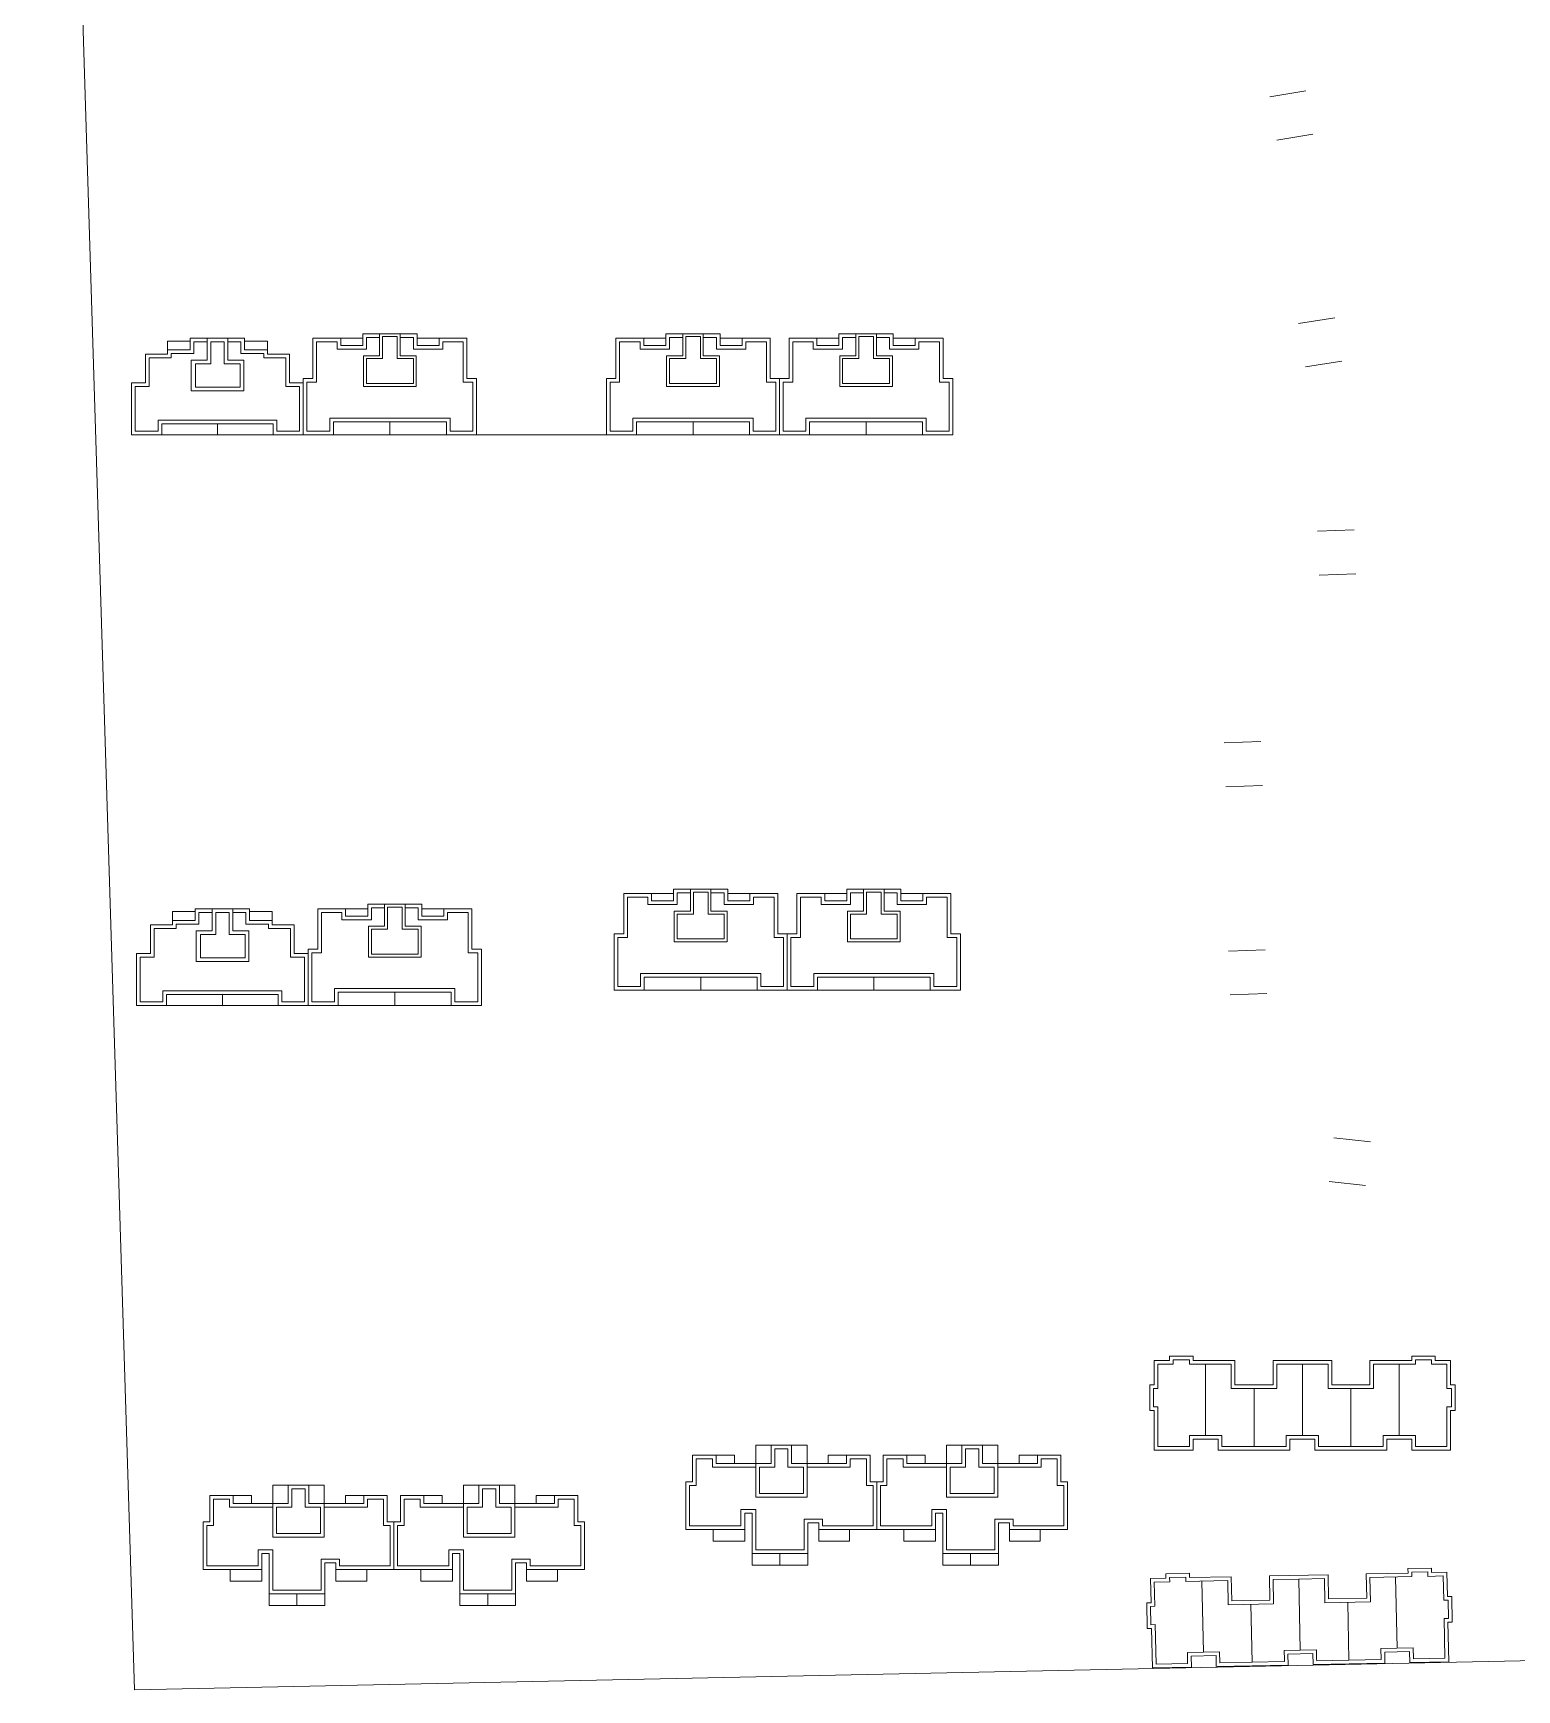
# Model space of a CAD drawing. Extents: x 188590 to 251590, y -4075 to 40422.
# Drawn here: x 191899 to 194326, y 2847 to 5558 of the extents above; entities that cross this region are included whole.
import ezdxf

# ---------------------------------------------------------------- set-up
doc = ezdxf.new("R2010")
doc.units = 0
doc.header["$LTSCALE"] = 1000
doc.header["$MEASUREMENT"] = 0
doc.layers.add('140', color=2, linetype='Continuous', lineweight=5)

msp = doc.modelspace()

# ---------------------------------------------------------------- linework, layer by layer
at = {"layer": '140', "color": 7}
for p, q in [((191899.3, 8214), (192065.1, 2847.3)), ((193981.3, 5463.7), (193922.1, 5454.1)), ((193992.8, 5392.7), (193933.6, 5383)), ((194028.5, 5092.5), (193969.3, 5082.9)), ((192119.2, 5039.9), (192119.2, 5054.3)), ((192119.2, 5054.3), (192156.4, 5054.3)), ((192156.4, 5059.1), (192156.4, 5039.9)), ((192245.2, 5059.1), (192156.4, 5059.1)), ((192184, 5053.1), (192162.4, 5053.1)), ((192162.4, 5053.1), (192162.4, 5033.9)), ((192184, 5059.1), (192184, 5024.3)), ((192190, 5053.1), (192190, 5017.1)), ((192211.6, 5053.1), (192190, 5053.1)), ((192211.6, 5017.1), (192211.6, 5053.1)), ((192217.6, 5023.1), (192217.6, 5059.1)), ((192239.2, 5053.1), (192217.6, 5053.1)), ((192239.2, 5033.9), (192239.2, 5053.1)), ((192245.2, 5039.9), (192245.2, 5059.1)), ((192282.4, 5054.3), (192245.2, 5054.3)), ((192282.4, 5039.9), (192282.4, 5054.3)), ((192356.8, 4993.1), (192356.8, 5059.1)), ((192356.8, 5059.1), (192402.4, 5059.1)), ((192362.8, 4987.1), (192362.8, 5053.1)), ((192362.8, 5053.1), (192396.4, 5053.1)), ((192396.4, 5053.1), (192396.4, 5041.1)), ((192400, 5059.1), (192402.4, 5059.1)), ((192402.4, 5059.1), (192402.4, 5047.1)), ((192402.4, 5059.1), (192438.4, 5059.1)), ((192402.4, 5047.1), (192438.4, 5047.1)), ((192438.4, 5047.1), (192438.4, 5066.3)), ((192438.4, 5066.3), (192527.2, 5066.3)), ((192444.4, 5041.1), (192444.4, 5060.3)), ((192444.4, 5060.3), (192466, 5060.3)), ((192466, 5066.3), (192466, 5030.3)), ((192470.8, 5061.5), (192470.8, 5025.5)), ((192494.8, 5061.5), (192470.8, 5061.5)), ((192494.8, 5025.5), (192494.8, 5061.5)), ((192499.6, 5030.3), (192499.6, 5066.3)), ((192499.6, 5060.3), (192521.2, 5060.3)), ((192521.2, 5060.3), (192521.2, 5041.1)), ((192527.2, 5066.3), (192527.2, 5047.1)), ((192563.2, 5059.1), (192527.2, 5059.1)), ((192527.2, 5047.1), (192563.2, 5047.1)), ((192563.2, 5047.1), (192563.2, 5059.1)), ((192563.2, 5059.1), (192608.8, 5059.1)), ((192569.2, 5041.1), (192569.2, 5053.1)), ((192569.2, 5053.1), (192602.8, 5053.1)), ((192602.8, 5053.1), (192602.8, 4987.1)), ((192608.8, 5059.1), (192608.8, 4993.1)), ((192852.7, 4993.1), (192852.7, 5059.1)), ((192852.7, 5059.1), (192898.3, 5059.1)), ((192858.7, 4987.1), (192858.7, 5053.1)), ((192858.7, 5053.1), (192892.3, 5053.1)), ((192892.3, 5053.1), (192892.3, 5041.1)), ((192895.9, 5059.1), (192898.3, 5059.1)), ((192898.3, 5059.1), (192898.3, 5047.1)), ((192898.3, 5059.1), (192934.3, 5059.1)), ((192898.3, 5047.1), (192934.3, 5047.1)), ((192934.3, 5047.1), (192934.3, 5066.3)), ((192934.3, 5066.3), (193023.1, 5066.3)), ((192940.3, 5041.1), (192940.3, 5060.3)), ((192940.3, 5060.3), (192961.9, 5060.3)), ((192961.9, 5066.3), (192961.9, 5030.3)), ((192966.7, 5061.5), (192966.7, 5025.5)), ((192990.7, 5061.5), (192966.7, 5061.5)), ((192990.7, 5025.5), (192990.7, 5061.5)), ((192995.5, 5030.3), (192995.5, 5066.3)), ((192995.5, 5060.3), (193017.1, 5060.3)), ((193017.1, 5060.3), (193017.1, 5041.1)), ((193023.1, 5066.3), (193023.1, 5047.1)), ((193059.1, 5059.1), (193023.1, 5059.1)), ((193023.1, 5047.1), (193059.1, 5047.1)), ((193059.1, 5047.1), (193059.1, 5059.1)), ((193059.1, 5059.1), (193104.7, 5059.1)), ((193065.1, 5041.1), (193065.1, 5053.1)), ((193065.1, 5053.1), (193098.7, 5053.1)), ((193098.7, 5053.1), (193098.7, 4987.1)), ((193104.7, 5059.1), (193104.7, 4993.1)), ((193135.9, 4993.1), (193135.9, 5059.1)), ((193135.9, 5059.1), (193181.5, 5059.1)), ((193141.9, 4987.1), (193141.9, 5053.1)), ((193141.9, 5053.1), (193175.5, 5053.1)), ((193175.5, 5053.1), (193175.5, 5041.1)), ((193179.1, 5059.1), (193181.5, 5059.1)), ((193181.5, 5059.1), (193181.5, 5047.1)), ((193181.5, 5059.1), (193217.5, 5059.1)), ((193181.5, 5047.1), (193217.5, 5047.1)), ((193217.5, 5047.1), (193217.5, 5066.3)), ((193217.5, 5066.3), (193306.3, 5066.3)), ((193223.5, 5041.1), (193223.5, 5060.3)), ((193223.5, 5060.3), (193245.1, 5060.3)), ((193245.1, 5066.3), (193245.1, 5030.3)), ((193249.9, 5061.5), (193249.9, 5025.5)), ((193273.9, 5061.5), (193249.9, 5061.5)), ((193273.9, 5025.5), (193273.9, 5061.5)), ((193278.7, 5030.3), (193278.7, 5066.3)), ((193278.7, 5060.3), (193300.3, 5060.3)), ((193300.3, 5060.3), (193300.3, 5041.1)), ((193306.3, 5066.3), (193306.3, 5047.1)), ((193342.3, 5059.1), (193306.3, 5059.1)), ((193306.3, 5047.1), (193342.3, 5047.1)), ((193342.3, 5047.1), (193342.3, 5059.1)), ((193342.3, 5059.1), (193387.9, 5059.1)), ((193348.3, 5041.1), (193348.3, 5053.1)), ((193348.3, 5053.1), (193381.9, 5053.1)), ((193381.9, 5053.1), (193381.9, 4987.1)), ((193387.9, 5059.1), (193387.9, 4993.1)), ((192119.2, 5032.7), (192083.2, 5032.7)), ((192083.2, 5032.7), (192083.2, 4985.9)), ((192125.2, 5026.7), (192089.2, 5026.7)), ((192089.2, 5026.7), (192089.2, 4979.9)), ((192156.4, 5039.9), (192119.2, 5039.9)), ((192119.2, 5039.9), (192119.2, 5032.7)), ((192162.4, 5033.9), (192125.2, 5033.9)), ((192125.2, 5033.9), (192125.2, 5026.7)), ((192158.8, 5023.1), (192157.6, 5023.1)), ((192157.6, 5023.1), (192157.6, 4973.9)), ((192184, 5023.1), (192158.8, 5023.1)), ((192190, 5017.1), (192164.8, 5017.1)), ((192164.8, 5017.1), (192164.8, 4978.7)), ((192184, 5024.3), (192184, 5023.1)), ((192238, 5017.1), (192211.6, 5017.1)), ((192218.8, 5023.1), (192217.6, 5023.1)), ((192244, 5023.1), (192218.8, 5023.1)), ((192238, 4978.7), (192238, 5017.1)), ((192276.4, 5033.9), (192239.2, 5033.9)), ((192244, 5021.9), (192244, 5023.1)), ((192244, 4972.7), (192244, 5021.9)), ((192282.4, 5039.9), (192245.2, 5039.9)), ((192276.4, 5026.7), (192276.4, 5033.9)), ((192312.4, 5026.7), (192276.4, 5026.7)), ((192282.4, 5032.7), (192282.4, 5039.9)), ((192318.4, 5032.7), (192282.4, 5032.7)), ((192312.4, 4979.9), (192312.4, 5026.7)), ((192318.4, 4985.9), (192318.4, 5032.7)), ((192396.4, 5041.1), (192444.4, 5041.1)), ((192466, 5030.3), (192439.6, 5030.3)), ((192439.6, 5030.3), (192439.6, 4979.9)), ((192470.8, 5025.5), (192444.4, 5025.5)), ((192444.4, 5025.5), (192444.4, 4984.7)), ((192521.2, 5025.5), (192494.8, 5025.5)), ((192526, 5030.3), (192499.6, 5030.3)), ((192521.2, 5041.1), (192569.2, 5041.1)), ((192521.2, 4984.7), (192521.2, 5025.5)), ((192526, 4979.9), (192526, 5030.3)), ((192892.3, 5041.1), (192940.3, 5041.1)), ((192961.9, 5030.3), (192935.5, 5030.3)), ((192935.5, 5030.3), (192935.5, 4979.9)), ((192966.7, 5025.5), (192940.3, 5025.5)), ((192940.3, 5025.5), (192940.3, 4984.7)), ((193017.1, 5025.5), (192990.7, 5025.5)), ((193021.9, 5030.3), (192995.5, 5030.3)), ((193017.1, 5041.1), (193065.1, 5041.1)), ((193017.1, 4984.7), (193017.1, 5025.5)), ((193021.9, 4979.9), (193021.9, 5030.3)), ((193175.5, 5041.1), (193223.5, 5041.1)), ((193245.1, 5030.3), (193218.7, 5030.3)), ((193218.7, 5030.3), (193218.7, 4979.9)), ((193249.9, 5025.5), (193223.5, 5025.5)), ((193223.5, 5025.5), (193223.5, 4984.7)), ((193300.3, 5025.5), (193273.9, 5025.5)), ((193305.1, 5030.3), (193278.7, 5030.3)), ((193300.3, 5041.1), (193348.3, 5041.1)), ((193300.3, 4984.7), (193300.3, 5025.5)), ((193305.1, 4979.9), (193305.1, 5030.3)), ((194040.1, 5021.4), (193980.8, 5011.8)), ((192341.2, 4900.7), (192341.2, 4993.1)), ((192341.2, 4993.1), (192356.8, 4993.1)), ((192608.8, 4993.1), (192624.4, 4993.1)), ((192624.4, 4993.1), (192624.4, 4900.7)), ((192837.1, 4900.7), (192837.1, 4993.1)), ((192837.1, 4993.1), (192852.7, 4993.1)), ((193104.7, 4993.1), (193120.3, 4993.1)), ((193120.3, 4900.7), (193120.3, 4993.1)), ((193120.3, 4993.1), (193135.9, 4993.1)), ((193120.3, 4993.1), (193120.3, 4900.7)), ((193387.9, 4993.1), (193403.5, 4993.1)), ((193403.5, 4993.1), (193403.5, 4900.7)), ((192083.2, 4985.9), (192060.4, 4985.9)), ((192060.4, 4985.9), (192060.4, 4900.7)), ((192089.2, 4979.9), (192066.4, 4979.9)), ((192066.4, 4979.9), (192066.4, 4906.7)), ((192157.6, 4973.9), (192157.6, 4972.7)), ((192157.6, 4972.7), (192242.8, 4972.7)), ((192164.8, 4978.7), (192238, 4978.7)), ((192242.8, 4972.7), (192244, 4972.7)), ((192335.2, 4979.9), (192312.4, 4979.9)), ((192341.2, 4985.9), (192318.4, 4985.9)), ((192335.2, 4906.7), (192335.2, 4979.9)), ((192341.2, 4900.7), (192341.2, 4985.9)), ((192347.2, 4906.7), (192347.2, 4987.1)), ((192347.2, 4987.1), (192362.8, 4987.1)), ((192439.6, 4981.1), (192439.6, 4979.9)), ((192439.6, 4979.9), (192526, 4979.9)), ((192444.4, 4984.7), (192521.2, 4984.7)), ((192524.8, 4979.9), (192526, 4979.9)), ((192602.8, 4987.1), (192618.4, 4987.1)), ((192618.4, 4987.1), (192618.4, 4906.7)), ((192843.1, 4906.7), (192843.1, 4987.1)), ((192843.1, 4987.1), (192858.7, 4987.1)), ((192935.5, 4981.1), (192935.5, 4979.9)), ((192935.5, 4979.9), (193021.9, 4979.9)), ((192940.3, 4984.7), (193017.1, 4984.7)), ((193020.7, 4979.9), (193021.9, 4979.9)), ((193098.7, 4987.1), (193114.3, 4987.1)), ((193114.3, 4987.1), (193114.3, 4906.7)), ((193126.3, 4906.7), (193126.3, 4987.1)), ((193126.3, 4987.1), (193141.9, 4987.1)), ((193218.7, 4981.1), (193218.7, 4979.9)), ((193218.7, 4979.9), (193305.1, 4979.9)), ((193223.5, 4984.7), (193300.3, 4984.7)), ((193303.9, 4979.9), (193305.1, 4979.9)), ((193381.9, 4987.1), (193397.5, 4987.1)), ((193397.5, 4987.1), (193397.5, 4906.7)), ((192066.4, 4906.7), (192103.6, 4906.7)), ((192103.6, 4906.7), (192103.6, 4924.7)), ((192103.6, 4924.7), (192298, 4924.7)), ((192109.6, 4900.7), (192109.6, 4918.7)), ((192109.6, 4918.7), (192292, 4918.7)), ((192200.8, 4918.7), (192200.8, 4900.7)), ((192292, 4918.7), (192292, 4900.7)), ((192298, 4924.7), (192298, 4906.7)), ((192298, 4906.7), (192335.2, 4906.7)), ((192384.4, 4906.7), (192347.2, 4906.7)), ((192482.8, 4928.3), (192384.4, 4928.3)), ((192384.4, 4928.3), (192384.4, 4906.7)), ((192482.8, 4922.3), (192390.4, 4922.3)), ((192390.4, 4922.3), (192390.4, 4900.7)), ((192581.2, 4928.3), (192482.8, 4928.3)), ((192575.2, 4922.3), (192482.8, 4922.3)), ((192482.8, 4922.3), (192482.8, 4900.7)), ((192575.2, 4900.7), (192575.2, 4922.3)), ((192581.2, 4906.7), (192581.2, 4928.3)), ((192618.4, 4906.7), (192581.2, 4906.7)), ((192880.3, 4906.7), (192843.1, 4906.7)), ((192978.7, 4928.3), (192880.3, 4928.3)), ((192880.3, 4928.3), (192880.3, 4906.7)), ((192978.7, 4922.3), (192886.3, 4922.3)), ((192886.3, 4922.3), (192886.3, 4900.7)), ((193077.1, 4928.3), (192978.7, 4928.3)), ((193071.1, 4922.3), (192978.7, 4922.3)), ((192978.7, 4922.3), (192978.7, 4900.7)), ((193071.1, 4900.7), (193071.1, 4922.3)), ((193077.1, 4906.7), (193077.1, 4928.3)), ((193114.3, 4906.7), (193077.1, 4906.7)), ((193163.5, 4906.7), (193126.3, 4906.7)), ((193261.9, 4928.3), (193163.5, 4928.3)), ((193163.5, 4928.3), (193163.5, 4906.7)), ((193261.9, 4922.3), (193169.5, 4922.3)), ((193169.5, 4922.3), (193169.5, 4900.7)), ((193360.3, 4928.3), (193261.9, 4928.3)), ((193354.3, 4922.3), (193261.9, 4922.3)), ((193261.9, 4922.3), (193261.9, 4900.7)), ((193354.3, 4900.7), (193354.3, 4922.3)), ((193360.3, 4906.7), (193360.3, 4928.3)), ((193397.5, 4906.7), (193360.3, 4906.7)), ((192060.4, 4900.7), (192109.6, 4900.7)), ((192109.6, 4900.7), (192292, 4900.7)), ((192292, 4900.7), (192341.2, 4900.7)), ((192390.4, 4900.7), (192341.2, 4900.7)), ((192482.8, 4900.7), (192390.4, 4900.7)), ((192482.8, 4900.7), (192575.2, 4900.7)), ((192624.4, 4900.7), (192575.2, 4900.7)), ((192624.4, 4900.7), (193382.7, 4900.7)), ((192886.3, 4900.7), (192837.1, 4900.7)), ((192978.7, 4900.7), (192886.3, 4900.7)), ((192978.7, 4900.7), (193071.1, 4900.7)), ((193120.3, 4900.7), (193071.1, 4900.7)), ((193169.5, 4900.7), (193120.3, 4900.7)), ((193261.9, 4900.7), (193169.5, 4900.7)), ((193261.9, 4900.7), (193354.3, 4900.7)), ((193403.5, 4900.7), (193354.3, 4900.7)), ((194060.4, 4745.6), (194000.5, 4743.4)), ((194063.1, 4673.6), (194003.1, 4671.4)), ((193907.8, 4399.2), (193847.8, 4397)), ((193910.4, 4327.3), (193850.5, 4325.1)), ((192865.3, 4084.3), (192865.3, 4150.3)), ((192865.3, 4150.3), (192910.9, 4150.3)), ((192908.5, 4150.3), (192910.9, 4150.3)), ((192910.9, 4150.3), (192910.9, 4138.3)), ((192910.9, 4150.3), (192946.9, 4150.3)), ((192946.9, 4138.3), (192946.9, 4157.5)), ((192946.9, 4157.5), (193035.7, 4157.5)), ((192952.9, 4132.3), (192952.9, 4151.5)), ((192952.9, 4151.5), (192974.5, 4151.5)), ((192974.5, 4157.5), (192974.5, 4121.5)), ((192979.3, 4152.7), (192979.3, 4116.7)), ((193003.3, 4152.7), (192979.3, 4152.7)), ((193003.3, 4116.7), (193003.3, 4152.7)), ((193008.1, 4121.5), (193008.1, 4157.5)), ((193008.1, 4151.5), (193029.7, 4151.5)), ((193029.7, 4151.5), (193029.7, 4132.3)), ((193035.7, 4157.5), (193035.7, 4138.3)), ((193071.7, 4150.3), (193035.7, 4150.3)), ((193071.7, 4138.3), (193071.7, 4150.3)), ((193071.7, 4150.3), (193117.3, 4150.3)), ((193117.3, 4150.3), (193117.3, 4084.3)), ((193148.5, 4084.3), (193148.5, 4150.3)), ((193148.5, 4150.3), (193194.1, 4150.3)), ((193191.7, 4150.3), (193194.1, 4150.3)), ((193194.1, 4150.3), (193194.1, 4138.3)), ((193194.1, 4150.3), (193230.1, 4150.3)), ((193230.1, 4138.3), (193230.1, 4157.5)), ((193230.1, 4157.5), (193318.9, 4157.5)), ((193236.1, 4132.3), (193236.1, 4151.5)), ((193236.1, 4151.5), (193257.7, 4151.5)), ((193257.7, 4157.5), (193257.7, 4121.5)), ((193262.5, 4152.7), (193262.5, 4116.7)), ((193286.5, 4152.7), (193262.5, 4152.7)), ((193286.5, 4116.7), (193286.5, 4152.7)), ((193291.3, 4121.5), (193291.3, 4157.5)), ((193291.3, 4151.5), (193312.9, 4151.5)), ((193312.9, 4151.5), (193312.9, 4132.3)), ((193318.9, 4157.5), (193318.9, 4138.3)), ((193354.9, 4150.3), (193318.9, 4150.3)), ((193354.9, 4138.3), (193354.9, 4150.3)), ((193354.9, 4150.3), (193400.5, 4150.3)), ((193400.5, 4150.3), (193400.5, 4084.3)), ((192127.3, 4106.3), (192127.3, 4120.7)), ((192127.3, 4120.7), (192164.5, 4120.7)), ((192164.5, 4125.5), (192164.5, 4106.3)), ((192253.3, 4125.5), (192164.5, 4125.5)), ((192192.1, 4125.5), (192192.1, 4090.7)), ((192225.7, 4089.5), (192225.7, 4125.5)), ((192253.3, 4106.3), (192253.3, 4125.5)), ((192290.5, 4120.7), (192253.3, 4120.7)), ((192290.5, 4106.3), (192290.5, 4120.7)), ((192364.9, 4059.5), (192364.9, 4125.5)), ((192364.9, 4125.5), (192410.5, 4125.5)), ((192408.1, 4125.5), (192410.5, 4125.5)), ((192410.5, 4125.5), (192410.5, 4113.5)), ((192410.5, 4125.5), (192446.5, 4125.5)), ((192446.5, 4113.5), (192446.5, 4132.7)), ((192446.5, 4132.7), (192535.3, 4132.7)), ((192452.5, 4107.5), (192452.5, 4126.7)), ((192452.5, 4126.7), (192474.1, 4126.7)), ((192474.1, 4132.7), (192474.1, 4096.7)), ((192478.9, 4127.9), (192478.9, 4091.9)), ((192502.9, 4127.9), (192478.9, 4127.9)), ((192502.9, 4091.9), (192502.9, 4127.9)), ((192507.7, 4096.7), (192507.7, 4132.7)), ((192507.7, 4126.7), (192529.3, 4126.7)), ((192529.3, 4126.7), (192529.3, 4107.5)), ((192535.3, 4132.7), (192535.3, 4113.5)), ((192571.3, 4125.5), (192535.3, 4125.5)), ((192571.3, 4113.5), (192571.3, 4125.5)), ((192571.3, 4125.5), (192616.9, 4125.5)), ((192616.9, 4125.5), (192616.9, 4059.5)), ((192871.3, 4078.3), (192871.3, 4144.3)), ((192871.3, 4144.3), (192904.9, 4144.3)), ((192904.9, 4144.3), (192904.9, 4132.3)), ((192904.9, 4132.3), (192952.9, 4132.3)), ((192910.9, 4138.3), (192946.9, 4138.3)), ((192974.5, 4121.5), (192948.1, 4121.5)), ((192948.1, 4121.5), (192948.1, 4071.1)), ((193034.5, 4121.5), (193008.1, 4121.5)), ((193029.7, 4132.3), (193077.7, 4132.3)), ((193034.5, 4071.1), (193034.5, 4121.5)), ((193035.7, 4138.3), (193071.7, 4138.3)), ((193077.7, 4132.3), (193077.7, 4144.3)), ((193077.7, 4144.3), (193111.3, 4144.3)), ((193111.3, 4144.3), (193111.3, 4078.3)), ((193154.5, 4078.3), (193154.5, 4144.3)), ((193154.5, 4144.3), (193188.1, 4144.3)), ((193188.1, 4144.3), (193188.1, 4132.3)), ((193188.1, 4132.3), (193236.1, 4132.3)), ((193194.1, 4138.3), (193230.1, 4138.3)), ((193257.7, 4121.5), (193231.3, 4121.5)), ((193231.3, 4121.5), (193231.3, 4071.1)), ((193317.7, 4121.5), (193291.3, 4121.5)), ((193312.9, 4132.3), (193360.9, 4132.3)), ((193317.7, 4071.1), (193317.7, 4121.5)), ((193318.9, 4138.3), (193354.9, 4138.3)), ((193360.9, 4132.3), (193360.9, 4144.3)), ((193360.9, 4144.3), (193394.5, 4144.3)), ((193394.5, 4144.3), (193394.5, 4078.3)), ((192127.3, 4099.1), (192091.3, 4099.1)), ((192091.3, 4099.1), (192091.3, 4052.3)), ((192164.5, 4106.3), (192127.3, 4106.3)), ((192127.3, 4106.3), (192127.3, 4099.1)), ((192170.5, 4100.3), (192133.3, 4100.3)), ((192133.3, 4100.3), (192133.3, 4093.1)), ((192192.1, 4119.5), (192170.5, 4119.5)), ((192170.5, 4119.5), (192170.5, 4100.3)), ((192198.1, 4119.5), (192198.1, 4083.5)), ((192219.7, 4119.5), (192198.1, 4119.5)), ((192219.7, 4083.5), (192219.7, 4119.5)), ((192247.3, 4119.5), (192225.7, 4119.5)), ((192247.3, 4100.3), (192247.3, 4119.5)), ((192284.5, 4100.3), (192247.3, 4100.3)), ((192290.5, 4106.3), (192253.3, 4106.3)), ((192284.5, 4093.1), (192284.5, 4100.3)), ((192290.5, 4099.1), (192290.5, 4106.3)), ((192326.5, 4099.1), (192290.5, 4099.1)), ((192326.5, 4052.3), (192326.5, 4099.1)), ((192370.9, 4053.5), (192370.9, 4119.5)), ((192370.9, 4119.5), (192404.5, 4119.5)), ((192404.5, 4119.5), (192404.5, 4107.5)), ((192404.5, 4107.5), (192452.5, 4107.5)), ((192410.5, 4113.5), (192446.5, 4113.5)), ((192474.1, 4096.7), (192447.7, 4096.7)), ((192447.7, 4096.7), (192447.7, 4046.3)), ((192534.1, 4096.7), (192507.7, 4096.7)), ((192529.3, 4107.5), (192577.3, 4107.5)), ((192534.1, 4046.3), (192534.1, 4096.7)), ((192535.3, 4113.5), (192571.3, 4113.5)), ((192577.3, 4107.5), (192577.3, 4119.5)), ((192577.3, 4119.5), (192610.9, 4119.5)), ((192610.9, 4119.5), (192610.9, 4053.5)), ((192979.3, 4116.7), (192952.9, 4116.7)), ((192952.9, 4116.7), (192952.9, 4075.9)), ((193029.7, 4116.7), (193003.3, 4116.7)), ((193029.7, 4075.9), (193029.7, 4116.7)), ((193262.5, 4116.7), (193236.1, 4116.7)), ((193236.1, 4116.7), (193236.1, 4075.9)), ((193312.9, 4116.7), (193286.5, 4116.7)), ((193312.9, 4075.9), (193312.9, 4116.7)), ((192133.3, 4093.1), (192097.3, 4093.1)), ((192097.3, 4093.1), (192097.3, 4046.3)), ((192166.9, 4089.5), (192165.7, 4089.5)), ((192165.7, 4089.5), (192165.7, 4040.3)), ((192192.1, 4089.5), (192166.9, 4089.5)), ((192198.1, 4083.5), (192172.9, 4083.5)), ((192172.9, 4083.5), (192172.9, 4045.1)), ((192192.1, 4090.7), (192192.1, 4089.5)), ((192246.1, 4083.5), (192219.7, 4083.5)), ((192226.9, 4089.5), (192225.7, 4089.5)), ((192252.1, 4089.5), (192226.9, 4089.5)), ((192246.1, 4045.1), (192246.1, 4083.5)), ((192252.1, 4088.3), (192252.1, 4089.5)), ((192252.1, 4039.1), (192252.1, 4088.3)), ((192320.5, 4093.1), (192284.5, 4093.1)), ((192320.5, 4046.3), (192320.5, 4093.1)), ((192478.9, 4091.9), (192452.5, 4091.9)), ((192452.5, 4091.9), (192452.5, 4051.1)), ((192529.3, 4091.9), (192502.9, 4091.9)), ((192529.3, 4051.1), (192529.3, 4091.9)), ((192849.7, 3991.9), (192849.7, 4084.3)), ((192849.7, 4084.3), (192865.3, 4084.3)), ((192855.7, 3997.9), (192855.7, 4078.3)), ((192855.7, 4078.3), (192871.3, 4078.3)), ((192948.1, 4072.3), (192948.1, 4071.1)), ((192948.1, 4071.1), (193034.5, 4071.1)), ((192952.9, 4075.9), (193029.7, 4075.9)), ((193033.3, 4071.1), (193034.5, 4071.1)), ((193111.3, 4078.3), (193126.9, 4078.3)), ((193117.3, 4084.3), (193132.9, 4084.3)), ((193126.9, 4078.3), (193126.9, 3997.9)), ((193132.9, 3991.9), (193132.9, 4084.3)), ((193132.9, 4084.3), (193148.5, 4084.3)), ((193132.9, 4084.3), (193132.9, 3991.9)), ((193138.9, 3997.9), (193138.9, 4078.3)), ((193138.9, 4078.3), (193154.5, 4078.3)), ((193231.3, 4072.3), (193231.3, 4071.1)), ((193231.3, 4071.1), (193317.7, 4071.1)), ((193236.1, 4075.9), (193312.9, 4075.9)), ((193316.5, 4071.1), (193317.7, 4071.1)), ((193394.5, 4078.3), (193410.1, 4078.3)), ((193400.5, 4084.3), (193416.1, 4084.3)), ((193410.1, 4078.3), (193410.1, 3997.9)), ((193416.1, 4084.3), (193416.1, 3991.9)), ((192091.3, 4052.3), (192068.5, 4052.3)), ((192068.5, 4052.3), (192068.5, 3967.1)), ((192097.3, 4046.3), (192074.5, 4046.3)), ((192074.5, 4046.3), (192074.5, 3973.1)), ((192165.7, 4040.3), (192165.7, 4039.1)), ((192165.7, 4039.1), (192250.9, 4039.1)), ((192172.9, 4045.1), (192246.1, 4045.1)), ((192250.9, 4039.1), (192252.1, 4039.1)), ((192343.3, 4046.3), (192320.5, 4046.3)), ((192349.3, 4052.3), (192326.5, 4052.3)), ((192343.3, 3973.1), (192343.3, 4046.3)), ((192349.3, 3967.1), (192349.3, 4059.5)), ((192349.3, 4059.5), (192364.9, 4059.5)), ((192349.3, 3967.1), (192349.3, 4052.3)), ((192355.3, 3973.1), (192355.3, 4053.5)), ((192355.3, 4053.5), (192370.9, 4053.5)), ((192447.7, 4047.5), (192447.7, 4046.3)), ((192447.7, 4046.3), (192534.1, 4046.3)), ((192452.5, 4051.1), (192529.3, 4051.1)), ((192532.9, 4046.3), (192534.1, 4046.3)), ((192610.9, 4053.5), (192626.5, 4053.5)), ((192616.9, 4059.5), (192632.5, 4059.5)), ((192626.5, 4053.5), (192626.5, 3973.1)), ((192632.5, 4059.5), (192632.5, 3967.1)), ((193914.6, 4058.4), (193854.6, 4056.2)), ((192991.3, 4019.5), (192892.9, 4019.5)), ((192892.9, 4019.5), (192892.9, 3997.9)), ((192991.3, 4013.5), (192898.9, 4013.5)), ((192898.9, 4013.5), (192898.9, 3991.9)), ((193089.7, 4019.5), (192991.3, 4019.5)), ((193083.7, 4013.5), (192991.3, 4013.5)), ((192991.3, 4013.5), (192991.3, 3991.9)), ((193083.7, 3991.9), (193083.7, 4013.5)), ((193089.7, 3997.9), (193089.7, 4019.5)), ((193274.5, 4019.5), (193176.1, 4019.5)), ((193176.1, 4019.5), (193176.1, 3997.9)), ((193274.5, 4013.5), (193182.1, 4013.5)), ((193182.1, 4013.5), (193182.1, 3991.9)), ((193372.9, 4019.5), (193274.5, 4019.5)), ((193366.9, 4013.5), (193274.5, 4013.5)), ((193274.5, 4013.5), (193274.5, 3991.9)), ((193366.9, 3991.9), (193366.9, 4013.5)), ((193372.9, 3997.9), (193372.9, 4019.5)), ((192111.7, 3973.1), (192111.7, 3991.1)), ((192111.7, 3991.1), (192306.1, 3991.1)), ((192117.7, 3967.1), (192117.7, 3985.1)), ((192117.7, 3985.1), (192300.1, 3985.1)), ((192208.9, 3985.1), (192208.9, 3967.1)), ((192300.1, 3985.1), (192300.1, 3967.1)), ((192306.1, 3991.1), (192306.1, 3973.1)), ((192490.9, 3994.7), (192392.5, 3994.7)), ((192392.5, 3994.7), (192392.5, 3973.1)), ((192490.9, 3988.7), (192398.5, 3988.7)), ((192398.5, 3988.7), (192398.5, 3967.1)), ((192589.3, 3994.7), (192490.9, 3994.7)), ((192583.3, 3988.7), (192490.9, 3988.7)), ((192490.9, 3988.7), (192490.9, 3967.1)), ((192583.3, 3967.1), (192583.3, 3988.7)), ((192589.3, 3973.1), (192589.3, 3994.7)), ((192898.9, 3991.9), (192849.7, 3991.9)), ((192892.9, 3997.9), (192855.7, 3997.9)), ((192991.3, 3991.9), (192898.9, 3991.9)), ((192991.3, 3991.9), (193083.7, 3991.9)), ((193132.9, 3991.9), (193083.7, 3991.9)), ((193126.9, 3997.9), (193089.7, 3997.9)), ((193182.1, 3991.9), (193132.9, 3991.9)), ((193176.1, 3997.9), (193138.9, 3997.9)), ((193274.5, 3991.9), (193182.1, 3991.9)), ((193274.5, 3991.9), (193366.9, 3991.9)), ((193416.1, 3991.9), (193366.9, 3991.9)), ((193410.1, 3997.9), (193372.9, 3997.9)), ((193917.2, 3986.5), (193857.3, 3984.3)), ((192068.5, 3967.1), (192117.7, 3967.1)), ((192074.5, 3973.1), (192111.7, 3973.1)), ((192117.7, 3967.1), (192300.1, 3967.1)), ((192300.1, 3967.1), (192349.3, 3967.1)), ((192306.1, 3973.1), (192343.3, 3973.1)), ((192398.5, 3967.1), (192349.3, 3967.1)), ((192392.5, 3973.1), (192355.3, 3973.1)), ((192490.9, 3967.1), (192398.5, 3967.1)), ((192490.9, 3967.1), (192583.3, 3967.1)), ((192632.5, 3967.1), (192583.3, 3967.1)), ((192626.5, 3973.1), (192589.3, 3973.1)), ((194086.7, 3744), (194027.1, 3750.5)), ((194078.9, 3672.4), (194019.2, 3679)), ((193758.4, 3386), (193758.4, 3393.2)), ((193758.4, 3393.2), (193796.8, 3393.2)), ((193796.8, 3393.2), (193796.8, 3386)), ((194154.4, 3386), (194154.4, 3393.2)), ((194154.4, 3393.2), (194192.8, 3393.2)), ((194192.8, 3393.2), (194192.8, 3386)), ((193733.2, 3346.4), (193733.2, 3386)), ((193733.2, 3386), (193758.4, 3386)), ((193739.2, 3340.4), (193739.2, 3380)), ((193739.2, 3380), (193764.4, 3380)), ((193764.4, 3380), (193764.4, 3387.2)), ((193764.4, 3387.2), (193790.8, 3387.2)), ((193790.8, 3387.2), (193790.8, 3380)), ((193790.8, 3380), (193859.2, 3380)), ((193796.8, 3386), (193865.2, 3386)), ((193817.2, 3263.6), (193817.2, 3380)), ((193859.2, 3380), (193859.2, 3340.4)), ((193865.2, 3386), (193865.2, 3346.4)), ((193927.6, 3346.4), (193927.6, 3386)), ((193927.6, 3386), (194023.6, 3386)), ((193933.6, 3340.4), (193933.6, 3380)), ((193933.6, 3380), (193975.6, 3380)), ((193975.6, 3263.6), (193975.6, 3380)), ((193975.6, 3263.6), (193975.6, 3380)), ((193975.6, 3263.6), (193975.6, 3380)), ((193975.6, 3263.6), (193975.6, 3380)), ((194017.6, 3380), (193975.6, 3380)), ((194017.6, 3340.4), (194017.6, 3380)), ((194023.6, 3386), (194023.6, 3346.4)), ((194086, 3346.4), (194086, 3386)), ((194086, 3386), (194154.4, 3386)), ((194160.4, 3380), (194092, 3380)), ((194092, 3380), (194092, 3340.4)), ((194134, 3263.6), (194134, 3380)), ((194186.8, 3387.2), (194160.4, 3387.2)), ((194160.4, 3387.2), (194160.4, 3380)), ((194186.8, 3380), (194186.8, 3387.2)), ((194212, 3380), (194186.8, 3380)), ((194192.8, 3386), (194218, 3386)), ((194212, 3340.4), (194212, 3380)), ((194218, 3386), (194218, 3346.4)), ((193726, 3304.4), (193726, 3346.4)), ((193726, 3346.4), (193733.2, 3346.4)), ((193732, 3310.4), (193732, 3340.4)), ((193732, 3340.4), (193739.2, 3340.4)), ((193859.2, 3340.4), (193933.6, 3340.4)), ((193865.2, 3346.4), (193927.6, 3346.4)), ((193896.4, 3340.4), (193896.4, 3245.6)), ((193896.4, 3340.4), (193896.4, 3245.6)), ((194092, 3340.4), (194017.6, 3340.4)), ((194023.6, 3346.4), (194086, 3346.4)), ((194054.8, 3340.4), (194054.8, 3245.6)), ((194054.8, 3340.4), (194054.8, 3245.6)), ((194219.2, 3340.4), (194212, 3340.4)), ((194218, 3346.4), (194225.2, 3346.4)), ((194219.2, 3310.4), (194219.2, 3340.4)), ((194225.2, 3346.4), (194225.2, 3304.4)), ((193739.2, 3310.4), (193732, 3310.4)), ((193739.2, 3245.6), (193739.2, 3310.4)), ((194212, 3245.6), (194212, 3310.4)), ((194212, 3310.4), (194219.2, 3310.4)), ((193733.2, 3304.4), (193726, 3304.4)), ((193733.2, 3239.6), (193733.2, 3304.4)), ((194225.2, 3304.4), (194218, 3304.4)), ((194218, 3304.4), (194218, 3239.6)), ((193843.6, 3263.6), (193790.8, 3263.6)), ((193790.8, 3263.6), (193790.8, 3245.6)), ((193837.6, 3257.6), (193796.8, 3257.6)), ((193796.8, 3257.6), (193796.8, 3239.6)), ((193837.6, 3239.6), (193837.6, 3257.6)), ((193843.6, 3245.6), (193843.6, 3263.6)), ((193975.6, 3263.6), (193949.2, 3263.6)), ((193949.2, 3263.6), (193949.2, 3248.6)), ((193996, 3257.6), (193955.2, 3257.6)), ((193955.2, 3257.6), (193955.2, 3239.6)), ((193975.6, 3263.6), (194002, 3263.6)), ((193996, 3239.6), (193996, 3257.6)), ((194002, 3263.6), (194002, 3248.6)), ((194107.6, 3245.6), (194107.6, 3263.6)), ((194107.6, 3263.6), (194160.4, 3263.6)), ((194154.4, 3257.6), (194113.6, 3257.6)), ((194113.6, 3257.6), (194113.6, 3239.6)), ((194154.4, 3239.6), (194154.4, 3257.6)), ((194160.4, 3263.6), (194160.4, 3245.6)), ((192978, 3231.1), (193016.4, 3231.1)), ((192978, 3187.9), (192978, 3231.1)), ((193016.4, 3231.1), (193016.4, 3217.9)), ((193016.4, 3231.1), (193046.4, 3231.1)), ((193046.4, 3231.1), (193046.4, 3217.9)), ((193081.2, 3217.9), (193081.2, 3247.9)), ((193081.2, 3247.9), (193106.4, 3247.9)), ((193106.4, 3217.9), (193106.4, 3247.9)), ((193106.4, 3247.9), (193140, 3247.9)), ((193134, 3241.9), (193112.4, 3241.9)), ((193112.4, 3241.9), (193112.4, 3211.9)), ((193134, 3211.9), (193134, 3241.9)), ((193140, 3247.9), (193140, 3217.9)), ((193140, 3247.9), (193165.2, 3247.9)), ((193165.2, 3247.9), (193165.2, 3217.9)), ((193200, 3217.9), (193200, 3231.1)), ((193200, 3231.1), (193230, 3231.1)), ((193230, 3217.9), (193230, 3231.1)), ((193230, 3231.1), (193268.4, 3231.1)), ((193268.4, 3231.1), (193268.4, 3187.9)), ((193290, 3231.1), (193328.4, 3231.1)), ((193290, 3187.9), (193290, 3231.1)), ((193328.4, 3231.1), (193328.4, 3217.9)), ((193328.4, 3231.1), (193358.4, 3231.1)), ((193358.4, 3231.1), (193358.4, 3217.9)), ((193393.2, 3217.9), (193393.2, 3247.9)), ((193393.2, 3247.9), (193418.4, 3247.9)), ((193418.4, 3217.9), (193418.4, 3247.9)), ((193418.4, 3247.9), (193452, 3247.9)), ((193446, 3241.9), (193424.4, 3241.9)), ((193424.4, 3241.9), (193424.4, 3211.9)), ((193446, 3211.9), (193446, 3241.9)), ((193452, 3247.9), (193452, 3217.9)), ((193452, 3247.9), (193477.2, 3247.9)), ((193477.2, 3247.9), (193477.2, 3217.9)), ((193512, 3217.9), (193512, 3231.1)), ((193512, 3231.1), (193542, 3231.1)), ((193542, 3217.9), (193542, 3231.1)), ((193542, 3231.1), (193580.4, 3231.1)), ((193580.4, 3231.1), (193580.4, 3187.9)), ((193796.8, 3239.6), (193733.2, 3239.6)), ((193790.8, 3245.6), (193739.2, 3245.6)), ((193896.4, 3239.6), (193837.6, 3239.6)), ((193949.2, 3245.6), (193843.6, 3245.6)), ((193955.2, 3239.6), (193896.4, 3239.6)), ((193949.2, 3248.6), (193949.2, 3245.6)), ((194113.6, 3239.6), (193996, 3239.6)), ((194002, 3248.6), (194002, 3245.6)), ((194002, 3245.6), (194107.6, 3245.6)), ((194218, 3239.6), (194154.4, 3239.6)), ((194160.4, 3245.6), (194212, 3245.6)), ((192984, 3181.9), (192984, 3225.1)), ((192984, 3225.1), (193010.4, 3225.1)), ((193010.4, 3225.1), (193010.4, 3211.9)), ((193010.4, 3211.9), (193081.2, 3211.9)), ((193016.4, 3217.9), (193106.4, 3217.9)), ((193081.2, 3217.9), (193081.2, 3162.7)), ((193087.2, 3211.9), (193087.2, 3168.7)), ((193112.4, 3211.9), (193087.2, 3211.9)), ((193159.2, 3211.9), (193134, 3211.9)), ((193140, 3217.9), (193230, 3217.9)), ((193159.2, 3168.7), (193159.2, 3211.9)), ((193165.2, 3162.7), (193165.2, 3217.9)), ((193165.2, 3211.9), (193236, 3211.9)), ((193236, 3211.9), (193236, 3225.1)), ((193236, 3225.1), (193262.4, 3225.1)), ((193262.4, 3225.1), (193262.4, 3181.9)), ((193296, 3181.9), (193296, 3225.1)), ((193296, 3225.1), (193322.4, 3225.1)), ((193322.4, 3225.1), (193322.4, 3211.9)), ((193322.4, 3211.9), (193393.2, 3211.9)), ((193328.4, 3217.9), (193418.4, 3217.9)), ((193393.2, 3217.9), (193393.2, 3162.7)), ((193399.2, 3211.9), (193399.2, 3168.7)), ((193424.4, 3211.9), (193399.2, 3211.9)), ((193471.2, 3211.9), (193446, 3211.9)), ((193452, 3217.9), (193542, 3217.9)), ((193471.2, 3168.7), (193471.2, 3211.9)), ((193477.2, 3162.7), (193477.2, 3217.9)), ((193477.2, 3211.9), (193548, 3211.9)), ((193548, 3211.9), (193548, 3225.1)), ((193548, 3225.1), (193574.4, 3225.1)), ((193574.4, 3225.1), (193574.4, 3181.9)), ((192291.3, 3152.1), (192291.3, 3182.1)), ((192291.3, 3182.1), (192316.5, 3182.1)), ((192316.5, 3152.1), (192316.5, 3182.1)), ((192316.5, 3182.1), (192350.1, 3182.1)), ((192344.1, 3176.1), (192322.5, 3176.1)), ((192322.5, 3176.1), (192322.5, 3146.1)), ((192344.1, 3146.1), (192344.1, 3176.1)), ((192350.1, 3182.1), (192350.1, 3152.1)), ((192350.1, 3182.1), (192375.3, 3182.1)), ((192375.3, 3182.1), (192375.3, 3152.1)), ((192603.3, 3152.1), (192603.3, 3182.1)), ((192603.3, 3182.1), (192628.5, 3182.1)), ((192628.5, 3152.1), (192628.5, 3182.1)), ((192628.5, 3182.1), (192662.1, 3182.1)), ((192656.1, 3176.1), (192634.5, 3176.1)), ((192634.5, 3176.1), (192634.5, 3146.1)), ((192656.1, 3146.1), (192656.1, 3176.1)), ((192662.1, 3182.1), (192662.1, 3152.1)), ((192662.1, 3182.1), (192687.3, 3182.1)), ((192687.3, 3182.1), (192687.3, 3152.1)), ((192967.2, 3109.9), (192967.2, 3187.9)), ((192967.2, 3187.9), (192978, 3187.9)), ((192973.2, 3115.9), (192973.2, 3181.9)), ((192973.2, 3181.9), (192984, 3181.9)), ((193262.4, 3181.9), (193273.2, 3181.9)), ((193268.4, 3187.9), (193279.2, 3187.9)), ((193273.2, 3181.9), (193273.2, 3115.9)), ((193279.2, 3109.9), (193279.2, 3187.9)), ((193279.2, 3187.9), (193290, 3187.9)), ((193279.2, 3187.9), (193279.2, 3109.9)), ((193285.2, 3115.9), (193285.2, 3181.9)), ((193285.2, 3181.9), (193296, 3181.9)), ((193574.4, 3181.9), (193585.2, 3181.9)), ((193580.4, 3187.9), (193591.2, 3187.9)), ((193585.2, 3181.9), (193585.2, 3115.9)), ((193591.2, 3187.9), (193591.2, 3109.9)), ((192188.1, 3165.3), (192226.5, 3165.3)), ((192188.1, 3122.1), (192188.1, 3165.3)), ((192194.1, 3116.1), (192194.1, 3159.3)), ((192194.1, 3159.3), (192220.5, 3159.3)), ((192220.5, 3159.3), (192220.5, 3146.1)), ((192220.5, 3146.1), (192291.3, 3146.1)), ((192226.5, 3165.3), (192226.5, 3152.1)), ((192226.5, 3165.3), (192256.5, 3165.3)), ((192226.5, 3152.1), (192316.5, 3152.1)), ((192256.5, 3165.3), (192256.5, 3152.1)), ((192291.3, 3152.1), (192291.3, 3096.9)), ((192297.3, 3146.1), (192297.3, 3102.9)), ((192322.5, 3146.1), (192297.3, 3146.1)), ((192369.3, 3146.1), (192344.1, 3146.1)), ((192350.1, 3152.1), (192440.1, 3152.1)), ((192369.3, 3102.9), (192369.3, 3146.1)), ((192375.3, 3096.9), (192375.3, 3152.1)), ((192375.3, 3146.1), (192446.1, 3146.1)), ((192410.1, 3152.1), (192410.1, 3165.3)), ((192410.1, 3165.3), (192440.1, 3165.3)), ((192440.1, 3152.1), (192440.1, 3165.3)), ((192440.1, 3165.3), (192478.5, 3165.3)), ((192446.1, 3146.1), (192446.1, 3159.3)), ((192446.1, 3159.3), (192472.5, 3159.3)), ((192472.5, 3159.3), (192472.5, 3116.1)), ((192478.5, 3165.3), (192478.5, 3122.1)), ((192500.1, 3165.3), (192538.5, 3165.3)), ((192500.1, 3122.1), (192500.1, 3165.3)), ((192506.1, 3116.1), (192506.1, 3159.3)), ((192506.1, 3159.3), (192532.5, 3159.3)), ((192532.5, 3159.3), (192532.5, 3146.1)), ((192532.5, 3146.1), (192603.3, 3146.1)), ((192538.5, 3165.3), (192538.5, 3152.1)), ((192538.5, 3165.3), (192568.5, 3165.3)), ((192538.5, 3152.1), (192628.5, 3152.1)), ((192568.5, 3165.3), (192568.5, 3152.1)), ((192603.3, 3152.1), (192603.3, 3096.9)), ((192609.3, 3146.1), (192609.3, 3102.9)), ((192634.5, 3146.1), (192609.3, 3146.1)), ((192681.3, 3146.1), (192656.1, 3146.1)), ((192662.1, 3152.1), (192752.1, 3152.1)), ((192681.3, 3102.9), (192681.3, 3146.1)), ((192687.3, 3096.9), (192687.3, 3152.1)), ((192687.3, 3146.1), (192758.1, 3146.1)), ((192722.1, 3152.1), (192722.1, 3165.3)), ((192722.1, 3165.3), (192752.1, 3165.3)), ((192752.1, 3152.1), (192752.1, 3165.3)), ((192752.1, 3165.3), (192790.5, 3165.3)), ((192758.1, 3146.1), (192758.1, 3159.3)), ((192758.1, 3159.3), (192784.5, 3159.3)), ((192784.5, 3159.3), (192784.5, 3116.1)), ((192790.5, 3165.3), (192790.5, 3122.1)), ((193081.2, 3162.7), (193165.2, 3162.7)), ((193087.2, 3168.7), (193159.2, 3168.7)), ((193393.2, 3162.7), (193477.2, 3162.7)), ((193399.2, 3168.7), (193471.2, 3168.7)), ((192177.3, 3044.1), (192177.3, 3122.1)), ((192177.3, 3122.1), (192188.1, 3122.1)), ((192478.5, 3122.1), (192489.3, 3122.1)), ((192489.3, 3044.1), (192489.3, 3122.1)), ((192489.3, 3122.1), (192500.1, 3122.1)), ((192489.3, 3122.1), (192489.3, 3044.1)), ((192790.5, 3122.1), (192801.3, 3122.1)), ((192801.3, 3122.1), (192801.3, 3044.1)), ((193081.2, 3142.3), (193057.2, 3142.3)), ((193057.2, 3142.3), (193057.2, 3115.9)), ((193075.2, 3136.3), (193063.2, 3136.3)), ((193063.2, 3136.3), (193063.2, 3109.9)), ((193075.2, 3070.3), (193075.2, 3136.3)), ((193081.2, 3076.3), (193081.2, 3142.3)), ((193190.4, 3126.7), (193160.4, 3126.7)), ((193160.4, 3126.7), (193160.4, 3076.3)), ((193184.4, 3120.7), (193166.4, 3120.7)), ((193166.4, 3120.7), (193166.4, 3070.3)), ((193184.4, 3109.9), (193184.4, 3120.7)), ((193190.4, 3115.9), (193190.4, 3126.7)), ((193393.2, 3142.3), (193369.2, 3142.3)), ((193369.2, 3142.3), (193369.2, 3115.9)), ((193387.2, 3136.3), (193375.2, 3136.3)), ((193375.2, 3136.3), (193375.2, 3109.9)), ((193387.2, 3070.3), (193387.2, 3136.3)), ((193393.2, 3076.3), (193393.2, 3142.3)), ((193502.4, 3126.7), (193472.4, 3126.7)), ((193472.4, 3126.7), (193472.4, 3076.3)), ((193496.4, 3120.7), (193478.4, 3120.7)), ((193478.4, 3120.7), (193478.4, 3070.3)), ((193496.4, 3109.9), (193496.4, 3120.7)), ((193502.4, 3115.9), (193502.4, 3126.7)), ((192183.3, 3050.1), (192183.3, 3116.1)), ((192183.3, 3116.1), (192194.1, 3116.1)), ((192291.3, 3096.9), (192375.3, 3096.9)), ((192297.3, 3102.9), (192369.3, 3102.9)), ((192472.5, 3116.1), (192483.3, 3116.1)), ((192483.3, 3116.1), (192483.3, 3050.1)), ((192495.3, 3050.1), (192495.3, 3116.1)), ((192495.3, 3116.1), (192506.1, 3116.1)), ((192603.3, 3096.9), (192687.3, 3096.9)), ((192609.3, 3102.9), (192681.3, 3102.9)), ((192784.5, 3116.1), (192795.3, 3116.1)), ((192795.3, 3116.1), (192795.3, 3050.1)), ((193063.2, 3109.9), (192967.2, 3109.9)), ((193057.2, 3115.9), (192973.2, 3115.9)), ((193011.6, 3109.9), (193011.6, 3090.7)), ((193011.6, 3090.7), (193063.2, 3090.7)), ((193063.2, 3090.7), (193063.2, 3109.9)), ((193279.2, 3109.9), (193184.4, 3109.9)), ((193184.4, 3090.7), (193184.4, 3109.9)), ((193234.8, 3090.7), (193184.4, 3090.7)), ((193273.2, 3115.9), (193190.4, 3115.9)), ((193234.8, 3109.9), (193234.8, 3090.7)), ((193375.2, 3109.9), (193279.2, 3109.9)), ((193369.2, 3115.9), (193285.2, 3115.9)), ((193323.6, 3109.9), (193323.6, 3090.7)), ((193323.6, 3090.7), (193375.2, 3090.7)), ((193375.2, 3090.7), (193375.2, 3109.9)), ((193591.2, 3109.9), (193496.4, 3109.9)), ((193496.4, 3090.7), (193496.4, 3109.9)), ((193546.8, 3090.7), (193496.4, 3090.7)), ((193585.2, 3115.9), (193502.4, 3115.9)), ((193546.8, 3109.9), (193546.8, 3090.7)), ((192291.3, 3076.5), (192267.3, 3076.5)), ((192267.3, 3076.5), (192267.3, 3050.1)), ((192285.3, 3070.5), (192273.3, 3070.5)), ((192273.3, 3070.5), (192273.3, 3044.1)), ((192285.3, 3004.5), (192285.3, 3070.5)), ((192291.3, 3010.5), (192291.3, 3076.5)), ((192603.3, 3076.5), (192579.3, 3076.5)), ((192579.3, 3076.5), (192579.3, 3050.1)), ((192597.3, 3070.5), (192585.3, 3070.5)), ((192585.3, 3070.5), (192585.3, 3044.1)), ((192597.3, 3004.5), (192597.3, 3070.5)), ((192603.3, 3010.5), (192603.3, 3076.5)), ((193166.4, 3070.3), (193075.2, 3070.3)), ((193075.2, 3051.1), (193075.2, 3070.3)), ((193160.4, 3076.3), (193081.2, 3076.3)), ((193120.8, 3070.3), (193120.8, 3051.1)), ((193166.4, 3070.3), (193166.4, 3051.1)), ((193478.4, 3070.3), (193387.2, 3070.3)), ((193387.2, 3051.1), (193387.2, 3070.3)), ((193472.4, 3076.3), (193393.2, 3076.3)), ((193432.8, 3070.3), (193432.8, 3051.1)), ((193478.4, 3070.3), (193478.4, 3051.1)), ((192273.3, 3044.1), (192177.3, 3044.1)), ((192267.3, 3050.1), (192183.3, 3050.1)), ((192221.7, 3044.1), (192221.7, 3024.9)), ((192273.3, 3024.9), (192273.3, 3044.1)), ((192400.5, 3060.9), (192370.5, 3060.9)), ((192370.5, 3060.9), (192370.5, 3010.5)), ((192394.5, 3054.9), (192376.5, 3054.9)), ((192376.5, 3054.9), (192376.5, 3004.5)), ((192394.5, 3044.1), (192394.5, 3054.9)), ((192489.3, 3044.1), (192394.5, 3044.1)), ((192394.5, 3024.9), (192394.5, 3044.1)), ((192400.5, 3050.1), (192400.5, 3060.9)), ((192483.3, 3050.1), (192400.5, 3050.1)), ((192444.9, 3044.1), (192444.9, 3024.9)), ((192585.3, 3044.1), (192489.3, 3044.1)), ((192579.3, 3050.1), (192495.3, 3050.1)), ((192533.7, 3044.1), (192533.7, 3024.9)), ((192585.3, 3024.9), (192585.3, 3044.1)), ((192712.5, 3060.9), (192682.5, 3060.9)), ((192682.5, 3060.9), (192682.5, 3010.5)), ((192706.5, 3054.9), (192688.5, 3054.9)), ((192688.5, 3054.9), (192688.5, 3004.5)), ((192706.5, 3044.1), (192706.5, 3054.9)), ((192801.3, 3044.1), (192706.5, 3044.1)), ((192706.5, 3024.9), (192706.5, 3044.1)), ((192712.5, 3050.1), (192712.5, 3060.9)), ((192795.3, 3050.1), (192712.5, 3050.1)), ((192756.9, 3044.1), (192756.9, 3024.9)), ((193166.4, 3051.1), (193075.2, 3051.1)), ((193478.4, 3051.1), (193387.2, 3051.1)), ((193752.2, 3037.3), (193790.6, 3038.1)), ((193752.4, 3030.1), (193752.2, 3037.3)), ((193790.6, 3038.1), (193790.8, 3030.9)), ((194079.9, 3036.9), (194148.3, 3038.4)), ((194080.8, 2997.3), (194079.9, 3036.9)), ((194148.2, 3045.6), (194186.5, 3046.4)), ((194148.3, 3038.4), (194148.2, 3045.6)), ((194180.7, 3040.2), (194154.3, 3039.7)), ((194154.3, 3039.7), (194154.4, 3032.5)), ((194180.8, 3033), (194180.7, 3040.2)), ((194186.5, 3046.4), (194186.7, 3039.2)), ((194186.7, 3039.2), (194211.9, 3039.7)), ((194211.9, 3039.7), (194212.7, 3000.1)), ((192221.7, 3024.9), (192273.3, 3024.9)), ((192370.5, 3010.5), (192291.3, 3010.5)), ((192444.9, 3024.9), (192394.5, 3024.9)), ((192533.7, 3024.9), (192585.3, 3024.9)), ((192682.5, 3010.5), (192603.3, 3010.5)), ((192756.9, 3024.9), (192706.5, 3024.9)), ((193727.2, 3029.5), (193752.4, 3030.1)), ((193728, 2989.9), (193727.2, 3029.5)), ((193733.3, 3023.7), (193758.5, 3024.2)), ((193734.2, 2984.1), (193733.3, 3023.7)), ((193758.4, 3031.4), (193784.8, 3031.9)), ((193758.5, 3024.2), (193758.4, 3031.4)), ((193784.8, 3031.9), (193784.9, 3024.7)), ((193784.9, 3024.7), (193853.3, 3026.2)), ((193790.8, 3030.9), (193859.2, 3032.3)), ((193813.8, 2908.9), (193811.3, 3025.3)), ((193853.3, 3026.2), (193854.1, 2986.6)), ((193859.2, 3032.3), (193860, 2992.7)), ((193921.6, 3033.6), (194017.5, 3035.6)), ((193922.4, 2994), (193921.6, 3033.6)), ((193927.7, 3027.7), (193969.7, 3028.6)), ((193928.5, 2988.1), (193927.7, 3027.7)), ((194011.7, 3029.5), (193969.7, 3028.6)), ((193972.1, 2912.2), (193969.7, 3028.6)), ((193972.1, 2912.2), (193969.7, 3028.6)), ((193972.1, 2912.2), (193969.7, 3028.6)), ((193972.1, 2912.2), (193969.7, 3028.6)), ((194012.5, 2989.9), (194011.7, 3029.5)), ((194017.5, 3035.6), (194018.4, 2996)), ((194154.4, 3032.5), (194086, 3031.1)), ((194086, 3031.1), (194086.9, 2991.5)), ((194130.5, 2915.6), (194128, 3031.9)), ((194206, 3033.6), (194180.8, 3033)), ((194206.9, 2994), (194206, 3033.6)), ((192376.5, 3004.5), (192285.3, 3004.5)), ((192285.3, 2985.3), (192285.3, 3004.5)), ((192376.5, 2985.3), (192285.3, 2985.3)), ((192330.9, 3004.5), (192330.9, 2985.3)), ((192376.5, 3004.5), (192376.5, 2985.3)), ((192688.5, 3004.5), (192597.3, 3004.5)), ((192597.3, 2985.3), (192597.3, 3004.5)), ((192688.5, 2985.3), (192597.3, 2985.3)), ((192642.9, 3004.5), (192642.9, 2985.3)), ((192688.5, 3004.5), (192688.5, 2985.3)), ((193720.8, 2989.8), (193728, 2989.9)), ((193721.7, 2947.8), (193720.8, 2989.8)), ((193727, 2983.9), (193734.2, 2984.1)), ((193727.6, 2953.9), (193727, 2983.9)), ((193854.1, 2986.6), (193928.5, 2988.1)), ((193860, 2992.7), (193922.4, 2994)), ((193891.3, 2987.4), (193893.3, 2892.6)), ((193891.3, 2987.4), (193893.3, 2892.6)), ((194086.9, 2991.5), (194012.5, 2989.9)), ((194018.4, 2996), (194080.8, 2997.3)), ((194049.7, 2990.7), (194051.7, 2895.9)), ((194049.7, 2990.7), (194051.7, 2895.9)), ((194214.1, 2994.1), (194206.9, 2994)), ((194212.7, 3000.1), (194219.9, 3000.3)), ((194214.7, 2964.1), (194214.1, 2994.1)), ((194219.9, 3000.3), (194220.8, 2958.3)), ((194207.5, 2964), (194214.7, 2964.1)), ((194208.8, 2899.2), (194207.5, 2964)), ((194220.8, 2958.3), (194213.6, 2958.1)), ((194213.6, 2958.1), (194215, 2893.3)), ((192065.1, 2847.3), (197105.2, 2953.1)), ((193728.9, 2947.9), (193721.7, 2947.8)), ((193734.8, 2954.1), (193727.6, 2953.9)), ((193730.3, 2883.2), (193728.9, 2947.9)), ((193736.1, 2889.3), (193734.8, 2954.1)), ((193840.1, 2909.5), (193787.4, 2908.4)), ((193787.4, 2908.4), (193787.7, 2890.4)), ((193834.3, 2903.3), (193793.5, 2902.5)), ((193793.5, 2902.5), (193793.9, 2884.5)), ((193834.7, 2885.4), (193834.3, 2903.3)), ((193840.5, 2891.5), (193840.1, 2909.5)), ((193972.1, 2912.2), (193945.7, 2911.7)), ((193945.7, 2911.7), (193946, 2896.7)), ((193992.6, 2906.7), (193951.8, 2905.8)), ((193951.8, 2905.8), (193952.2, 2887.8)), ((193972.1, 2912.2), (193998.5, 2912.8)), ((193993, 2888.7), (193992.6, 2906.7)), ((193998.5, 2912.8), (193998.8, 2897.8)), ((194104.1, 2915), (194156.9, 2916.1)), ((194104.5, 2897), (194104.1, 2915)), ((194151, 2910), (194110.2, 2909.1)), ((194110.2, 2909.1), (194110.6, 2891.1)), ((194151.4, 2892), (194151, 2910)), ((194156.9, 2916.1), (194157.3, 2898.1)), ((193793.9, 2884.5), (193730.3, 2883.2)), ((193787.7, 2890.4), (193736.1, 2889.3)), ((193893.4, 2886.6), (193834.7, 2885.4)), ((193946.1, 2893.7), (193840.5, 2891.5)), ((193952.2, 2887.8), (193893.4, 2886.6)), ((193946, 2896.7), (193946.1, 2893.7)), ((194110.6, 2891.1), (193993, 2888.7)), ((193998.8, 2897.8), (193998.9, 2894.8)), ((193998.9, 2894.8), (194104.5, 2897)), ((194215, 2893.3), (194151.4, 2892)), ((194157.3, 2898.1), (194208.8, 2899.2))]:
    msp.add_line(p, q, dxfattribs=at)

doc.saveas('drawing.dxf')
